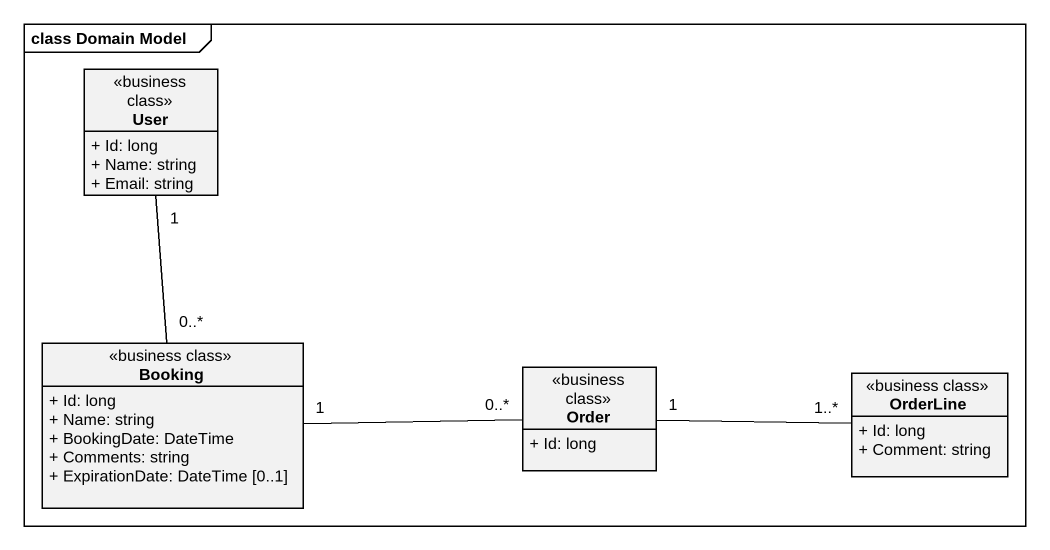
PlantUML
@startuml
mainframe class Domain Model
hide circle
hide empty members
skinparam classAttributeIconSize 0
class User <<business class>> {
  + Id: long
  + Name: string
  + Email: string
}
class Booking <<business class>> {
  + Id: long
  + Name: string
  + BookingDate: DateTime
  + Comments: string
  + ExpirationDate: DateTime [0..1]
}
class Order <<business class>> {
  + Id: long
}
class OrderLine <<business class>> {
  + Id: long
  + Comment: string
}
Booking "0..*" -up- "1" User
Booking "1" -right- "0..*" Order
Order "1" -right- "1..*" OrderLine
@enduml
